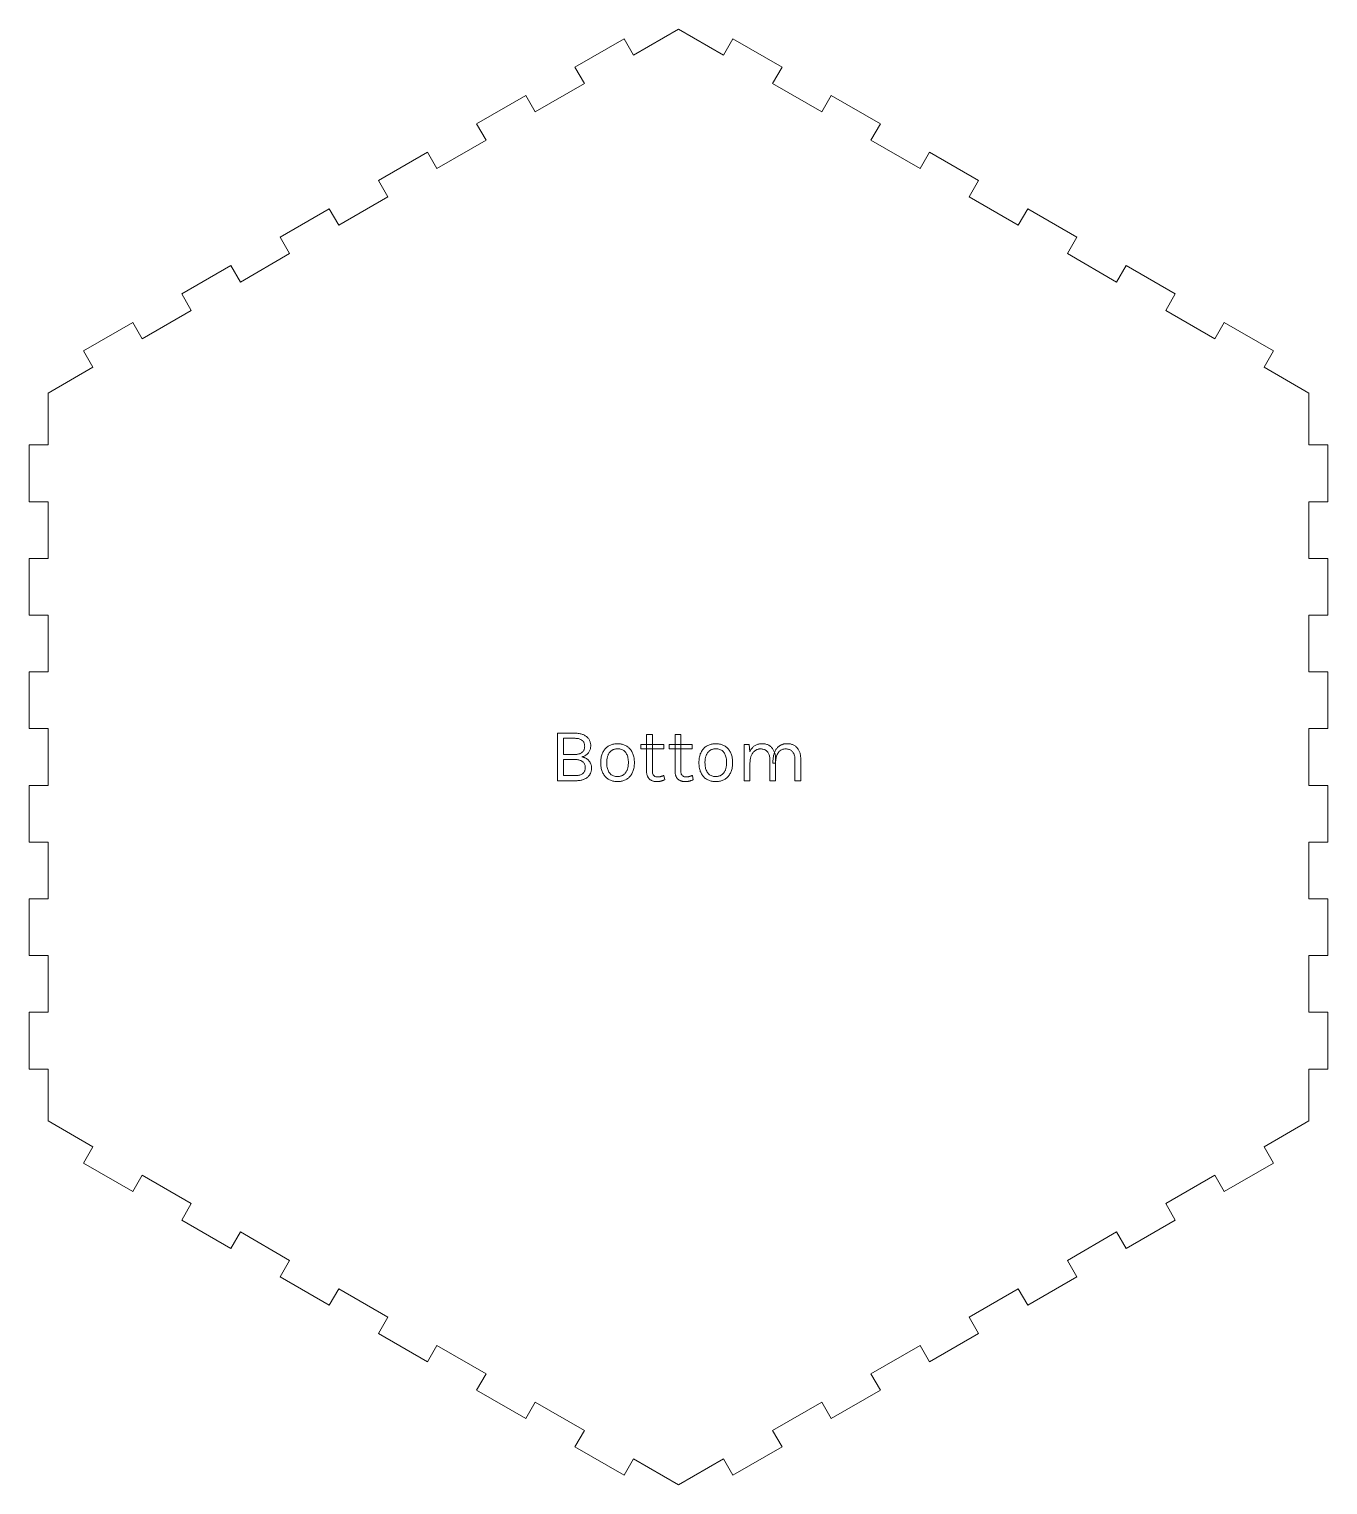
# Model space of a CAD drawing. Extents: x 3 to 334, y 3 to 234.
# Drawn here: x 3 to 209, y 3 to 233.9 of the extents above; entities that cross this region are included whole.
import ezdxf

# ---------------------------------------------------------------- set-up
doc = ezdxf.new("R2010")
doc.units = 0
doc.layers.get('0').update_dxf_attribs({"lineweight": 0})

msp = doc.modelspace()

# ---------------------------------------------------------------- linework, layer by layer
for p, q in [((106, 233.939), (98.869, 229.821)), ((113.131, 229.821), (106, 233.939)), ((97.368, 232.42), (89.574, 227.92)), ((98.869, 229.821), (97.368, 232.42)), ((114.632, 232.42), (113.131, 229.821)), ((122.426, 227.92), (114.632, 232.42)), ((89.574, 227.92), (91.074, 225.321)), ((120.926, 225.321), (122.426, 227.92)), ((91.074, 225.321), (83.28, 220.822)), ((128.72, 220.821), (120.926, 225.321)), ((81.78, 223.42), (73.985, 218.92)), ((83.28, 220.822), (81.78, 223.42)), ((130.221, 223.42), (128.72, 220.821)), ((138.015, 218.92), (130.221, 223.42)), ((73.985, 218.92), (75.486, 216.321)), ((136.514, 216.321), (138.015, 218.92)), ((75.486, 216.321), (67.691, 211.821)), ((144.309, 211.821), (136.514, 216.321)), ((66.191, 214.42), (58.397, 209.92)), ((67.691, 211.821), (66.191, 214.42)), ((145.809, 214.42), (144.309, 211.821)), ((153.603, 209.92), (145.809, 214.42)), ((58.397, 209.92), (59.897, 207.322)), ((152.103, 207.322), (153.603, 209.92)), ((59.897, 207.322), (52.103, 202.821)), ((159.897, 202.821), (152.103, 207.322)), ((50.603, 205.42), (42.809, 200.92)), ((52.103, 202.821), (50.603, 205.42)), ((161.397, 205.42), (159.897, 202.821)), ((169.191, 200.92), (161.397, 205.42)), ((42.809, 200.92), (44.309, 198.321)), ((167.691, 198.321), (169.191, 200.92)), ((35.015, 196.42), (27.221, 191.92)), ((36.515, 193.822), (35.015, 196.42)), ((44.309, 198.321), (36.515, 193.822)), ((175.485, 193.822), (167.691, 198.321)), ((176.985, 196.42), (175.485, 193.822)), ((184.78, 191.92), (176.985, 196.42)), ((27.221, 191.92), (28.721, 189.322)), ((183.28, 189.321), (184.78, 191.92)), ((19.426, 187.42), (11.632, 182.92)), ((20.926, 184.822), (19.426, 187.42)), ((28.721, 189.322), (20.926, 184.822)), ((191.074, 184.822), (183.28, 189.321)), ((192.574, 187.42), (191.074, 184.822)), ((200.368, 182.92), (192.574, 187.42)), ((11.632, 182.92), (13.132, 180.322)), ((198.868, 180.322), (200.368, 182.92)), ((13.132, 180.322), (6, 176.205)), ((206, 176.205), (198.868, 180.322)), ((6, 176.205), (6, 167.97)), ((206, 167.97), (206, 176.205)), ((6, 167.97), (3, 167.97)), ((3, 167.97), (3, 158.97)), ((209, 167.97), (206, 167.97)), ((209, 158.97), (209, 167.97)), ((3, 158.97), (6, 158.97)), ((6, 158.97), (6, 149.97)), ((206, 149.97), (206, 158.97)), ((206, 158.97), (209, 158.97)), ((6, 149.97), (3, 149.97)), ((3, 149.97), (3, 140.97)), ((209, 149.97), (206, 149.97)), ((209, 140.97), (209, 149.97)), ((3, 140.97), (6, 140.97)), ((6, 140.97), (6, 131.97)), ((206, 131.97), (206, 140.97)), ((206, 140.97), (209, 140.97)), ((6, 131.97), (3, 131.97)), ((3, 131.97), (3, 122.97)), ((209, 131.97), (206, 131.97)), ((209, 122.97), (209, 131.97)), ((3, 122.97), (6, 122.97)), ((6, 122.97), (6, 113.97)), ((206, 113.97), (206, 122.97)), ((206, 122.97), (209, 122.97)), ((86.8, 114.702), (86.8, 122.238)), ((86.8, 122.238), (89.62, 122.238)), ((89.596, 121.434), (87.736, 121.434)), ((87.736, 121.434), (87.736, 118.866)), ((89.736, 121.43), (89.596, 121.434)), ((89.596, 121.434), (89.596, 121.434)), ((89.596, 121.434), (89.596, 121.434)), ((89.62, 122.238), (89.783, 122.235)), ((89.869, 121.421), (89.736, 121.43)), ((89.783, 122.235), (89.94, 122.227)), ((89.997, 121.404), (89.869, 121.421)), ((89.94, 122.227), (90.091, 122.213)), ((90.118, 121.381), (89.997, 121.404)), ((90.091, 122.213), (90.237, 122.194)), ((90.233, 121.351), (90.118, 121.381)), ((90.342, 121.315), (90.233, 121.351)), ((90.237, 122.194), (90.377, 122.169)), ((90.444, 121.272), (90.342, 121.315)), ((90.377, 122.169), (90.512, 122.139)), ((90.541, 121.223), (90.444, 121.272)), ((90.512, 122.139), (90.641, 122.104)), ((90.631, 121.166), (90.541, 121.223)), ((90.715, 121.104), (90.631, 121.166)), ((90.641, 122.104), (90.764, 122.063)), ((90.792, 121.035), (90.715, 121.104)), ((90.764, 122.063), (90.882, 122.017)), ((90.861, 120.961), (90.792, 121.035)), ((90.922, 120.883), (90.861, 120.961)), ((90.882, 122.017), (90.994, 121.965)), ((90.974, 120.798), (90.922, 120.883)), ((91.019, 120.709), (90.974, 120.798)), ((90.994, 121.965), (91.1, 121.908)), ((91.055, 120.615), (91.019, 120.709)), ((91.084, 120.515), (91.055, 120.615)), ((91.104, 120.411), (91.084, 120.515)), ((91.1, 121.908), (91.201, 121.849)), ((91.116, 120.301), (91.104, 120.411)), ((91.12, 120.186), (91.116, 120.301)), ((91.116, 120.063), (91.12, 120.186)), ((91.12, 120.186), (91.12, 120.186)), ((91.201, 121.849), (91.297, 121.785)), ((91.297, 121.785), (91.387, 121.718)), ((91.387, 121.718), (91.471, 121.648)), ((91.471, 121.648), (91.55, 121.574)), ((91.55, 121.574), (91.623, 121.497)), ((91.623, 121.497), (91.691, 121.417)), ((91.691, 121.417), (91.753, 121.332)), ((91.753, 121.332), (91.81, 121.245)), ((91.81, 121.245), (91.861, 121.155)), ((91.861, 121.155), (91.907, 121.063)), ((91.907, 121.063), (91.948, 120.969)), ((91.948, 120.969), (91.983, 120.874)), ((91.983, 120.874), (92.013, 120.777)), ((92.013, 120.777), (92.037, 120.679)), ((92.037, 120.679), (92.056, 120.579)), ((92.056, 120.579), (92.069, 120.478)), ((92.076, 120.142), (92.066, 120.017)), ((92.069, 120.478), (92.077, 120.375)), ((92.08, 120.27), (92.076, 120.142)), ((92.077, 120.375), (92.08, 120.27)), ((92.08, 120.27), (92.08, 120.27)), ((94.618, 120.005), (94.726, 120.09)), ((94.726, 120.09), (94.839, 120.168)), ((94.839, 120.168), (94.957, 120.24)), ((94.957, 120.24), (95.079, 120.305)), ((95.079, 120.305), (95.205, 120.363)), ((95.205, 120.363), (95.334, 120.414)), ((95.334, 120.414), (95.467, 120.459)), ((95.467, 120.459), (95.603, 120.496)), ((95.603, 120.496), (95.742, 120.527)), ((95.742, 120.527), (95.885, 120.551)), ((95.885, 120.551), (96.031, 120.568)), ((96.031, 120.568), (96.181, 120.578)), ((96.181, 120.578), (96.334, 120.582)), ((96.334, 120.582), (96.334, 120.582)), ((96.334, 120.582), (96.486, 120.578)), ((96.486, 120.578), (96.635, 120.568)), ((96.635, 120.568), (96.78, 120.551)), ((96.78, 120.551), (96.922, 120.527)), ((96.922, 120.527), (97.061, 120.496)), ((97.061, 120.496), (97.196, 120.459)), ((97.196, 120.459), (97.328, 120.414)), ((97.328, 120.414), (97.457, 120.363)), ((97.457, 120.363), (97.583, 120.305)), ((97.583, 120.305), (97.705, 120.24)), ((97.705, 120.24), (97.823, 120.168)), ((97.823, 120.168), (97.936, 120.09)), ((97.936, 120.09), (98.044, 120.005)), ((100.012, 119.79), (100.012, 120.438)), ((100.012, 120.438), (103.672, 120.438)), ((100.936, 116.178), (100.936, 122.034)), ((100.936, 122.034), (101.86, 122.034)), ((101.86, 122.034), (101.86, 116.202)), ((103.672, 120.438), (103.672, 119.79)), ((104.524, 119.79), (104.524, 120.438)), ((104.524, 120.438), (108.184, 120.438)), ((105.448, 116.178), (105.448, 122.034)), ((105.448, 122.034), (106.372, 122.034)), ((106.372, 122.034), (106.372, 116.202)), ((108.184, 120.438), (108.184, 119.79)), ((110.2, 120.005), (110.308, 120.09)), ((110.308, 120.09), (110.421, 120.168)), ((110.421, 120.168), (110.539, 120.24)), ((110.539, 120.24), (110.661, 120.305)), ((110.661, 120.305), (110.787, 120.363)), ((110.787, 120.363), (110.916, 120.414)), ((110.916, 120.414), (111.049, 120.459)), ((111.049, 120.459), (111.185, 120.496)), ((111.185, 120.496), (111.324, 120.527)), ((111.324, 120.527), (111.467, 120.551)), ((111.467, 120.551), (111.613, 120.568)), ((111.613, 120.568), (111.763, 120.578)), ((111.763, 120.578), (111.916, 120.582)), ((111.916, 120.582), (111.916, 120.582)), ((111.916, 120.582), (112.068, 120.578)), ((112.068, 120.578), (112.217, 120.568)), ((112.217, 120.568), (112.362, 120.551)), ((112.362, 120.551), (112.504, 120.527)), ((112.504, 120.527), (112.643, 120.496)), ((112.643, 120.496), (112.778, 120.459)), ((112.778, 120.459), (112.91, 120.414)), ((112.91, 120.414), (113.039, 120.363)), ((113.039, 120.363), (113.165, 120.305)), ((113.165, 120.305), (113.287, 120.24)), ((113.287, 120.24), (113.405, 120.168)), ((113.405, 120.168), (113.518, 120.09)), ((113.518, 120.09), (113.626, 120.005)), ((116.398, 114.702), (116.398, 120.438)), ((116.398, 120.438), (117.202, 120.438)), ((117.202, 120.438), (117.31, 119.286)), ((117.795, 120.018), (117.882, 120.1)), ((117.882, 120.1), (117.973, 120.176)), ((117.973, 120.176), (118.069, 120.246)), ((118.069, 120.246), (118.169, 120.31)), ((118.169, 120.31), (118.272, 120.367)), ((118.272, 120.367), (118.38, 120.417)), ((118.38, 120.417), (118.491, 120.461)), ((118.491, 120.461), (118.607, 120.498)), ((118.607, 120.498), (118.726, 120.528)), ((118.726, 120.528), (118.849, 120.551)), ((118.849, 120.551), (118.976, 120.568)), ((118.976, 120.568), (119.107, 120.578)), ((119.107, 120.578), (119.242, 120.582)), ((119.242, 120.582), (119.242, 120.582)), ((119.242, 120.582), (119.376, 120.579)), ((119.376, 120.579), (119.505, 120.57)), ((119.505, 120.57), (119.631, 120.554)), ((119.631, 120.554), (119.753, 120.533)), ((119.753, 120.533), (119.871, 120.506)), ((119.871, 120.506), (119.985, 120.473)), ((119.985, 120.473), (120.096, 120.433)), ((120.096, 120.433), (120.202, 120.388)), ((120.202, 120.388), (120.304, 120.336)), ((120.304, 120.336), (120.403, 120.279)), ((120.403, 120.279), (120.497, 120.216)), ((120.497, 120.216), (120.587, 120.147)), ((120.587, 120.147), (120.673, 120.073)), ((121.758, 120.025), (121.825, 120.089)), ((121.825, 120.089), (121.895, 120.149)), ((121.895, 120.149), (121.968, 120.205)), ((121.968, 120.205), (122.043, 120.257)), ((122.043, 120.257), (122.121, 120.305)), ((122.121, 120.305), (122.201, 120.349)), ((122.201, 120.349), (122.284, 120.39)), ((122.284, 120.39), (122.369, 120.426)), ((122.369, 120.426), (122.457, 120.459)), ((122.457, 120.459), (122.546, 120.488)), ((122.546, 120.488), (122.638, 120.513)), ((122.638, 120.513), (122.733, 120.534)), ((122.733, 120.534), (122.829, 120.551)), ((122.829, 120.551), (122.928, 120.564)), ((122.928, 120.564), (123.029, 120.574)), ((123.029, 120.574), (123.132, 120.58)), ((123.132, 120.58), (123.238, 120.582)), ((123.238, 120.582), (123.238, 120.582)), ((123.238, 120.582), (123.372, 120.579)), ((123.372, 120.579), (123.501, 120.57)), ((123.501, 120.57), (123.627, 120.554)), ((123.627, 120.554), (123.749, 120.533)), ((123.749, 120.533), (123.867, 120.506)), ((123.867, 120.506), (123.981, 120.473)), ((123.981, 120.473), (124.092, 120.433)), ((124.092, 120.433), (124.198, 120.388)), ((124.198, 120.388), (124.3, 120.336)), ((124.3, 120.336), (124.399, 120.279)), ((124.399, 120.279), (124.493, 120.216)), ((124.493, 120.216), (124.583, 120.147)), ((124.583, 120.147), (124.669, 120.073)), ((87.736, 118.866), (89.584, 118.866)), ((87.736, 118.062), (87.736, 115.518)), ((89.608, 118.062), (87.736, 118.062)), ((87.736, 118.062), (87.736, 118.062)), ((89.584, 118.866), (89.722, 118.869)), ((89.763, 118.058), (89.608, 118.062)), ((89.608, 118.062), (89.608, 118.062)), ((89.722, 118.869), (89.853, 118.88)), ((89.909, 118.048), (89.763, 118.058)), ((89.853, 118.88), (89.98, 118.897)), ((90.049, 118.031), (89.909, 118.048)), ((89.98, 118.897), (90.1, 118.921)), ((90.18, 118.007), (90.049, 118.031)), ((90.1, 118.921), (90.215, 118.952)), ((90.304, 117.975), (90.18, 118.007)), ((90.215, 118.952), (90.324, 118.99)), ((90.42, 117.938), (90.304, 117.975)), ((90.324, 118.99), (90.427, 119.035)), ((90.529, 117.893), (90.42, 117.938)), ((90.427, 119.035), (90.525, 119.087)), ((90.525, 119.087), (90.617, 119.145)), ((90.629, 117.841), (90.529, 117.893)), ((90.617, 119.145), (90.703, 119.211)), ((90.723, 117.782), (90.629, 117.841)), ((90.791, 118.532), (90.652, 118.494)), ((90.652, 118.494), (90.652, 118.494)), ((90.652, 118.494), (90.743, 118.477)), ((90.703, 119.211), (90.782, 119.283)), ((90.808, 117.717), (90.723, 117.782)), ((90.743, 118.477), (90.832, 118.458)), ((90.782, 119.283), (90.853, 119.36)), ((90.923, 118.575), (90.791, 118.532)), ((90.832, 118.458), (90.919, 118.434)), ((90.853, 119.36), (90.916, 119.443)), ((90.916, 119.443), (90.97, 119.532)), ((90.919, 118.434), (91.004, 118.407)), ((91.048, 118.625), (90.923, 118.575)), ((90.97, 119.532), (91.016, 119.627)), ((91.004, 118.407), (91.086, 118.376)), ((91.016, 119.627), (91.053, 119.727)), ((91.166, 118.681), (91.048, 118.625)), ((91.053, 119.727), (91.082, 119.833)), ((91.082, 119.833), (91.103, 119.945)), ((91.086, 118.376), (91.166, 118.341)), ((91.103, 119.945), (91.116, 120.063)), ((91.277, 118.743), (91.166, 118.681)), ((91.166, 118.341), (91.244, 118.303)), ((91.244, 118.303), (91.32, 118.261)), ((91.38, 118.812), (91.277, 118.743)), ((91.32, 118.261), (91.394, 118.216)), ((91.477, 118.886), (91.38, 118.812)), ((91.394, 118.216), (91.465, 118.167)), ((91.465, 118.167), (91.534, 118.115)), ((91.566, 118.966), (91.477, 118.886)), ((91.534, 118.115), (91.599, 118.06)), ((91.648, 119.052), (91.566, 118.966)), ((91.599, 118.06), (91.662, 118.003)), ((91.723, 119.145), (91.648, 119.052)), ((91.662, 118.003), (91.721, 117.944)), ((91.721, 117.944), (91.778, 117.883)), ((91.791, 119.242), (91.723, 119.145)), ((91.778, 117.883), (91.831, 117.82)), ((91.852, 119.342), (91.791, 119.242)), ((91.831, 117.82), (91.881, 117.754)), ((91.905, 119.446), (91.852, 119.342)), ((91.951, 119.554), (91.905, 119.446)), ((91.991, 119.664), (91.951, 119.554)), ((92.023, 119.779), (91.991, 119.664)), ((92.048, 119.896), (92.023, 119.779)), ((92.066, 120.017), (92.048, 119.896)), ((93.661, 117.765), (93.672, 117.953)), ((93.672, 117.953), (93.689, 118.135)), ((93.689, 118.135), (93.714, 118.31)), ((93.714, 118.31), (93.745, 118.479)), ((93.745, 118.479), (93.783, 118.642)), ((93.783, 118.642), (93.829, 118.798)), ((93.829, 118.798), (93.881, 118.948)), ((93.881, 118.948), (93.94, 119.092)), ((93.94, 119.092), (94.006, 119.229)), ((94.006, 119.229), (94.078, 119.359)), ((94.078, 119.359), (94.155, 119.483)), ((94.155, 119.483), (94.238, 119.601)), ((94.238, 119.601), (94.325, 119.712)), ((94.325, 119.712), (94.418, 119.816)), ((94.418, 119.816), (94.515, 119.914)), ((94.515, 119.914), (94.618, 120.005)), ((94.626, 117.836), (94.62, 117.705)), ((94.636, 117.963), (94.626, 117.836)), ((94.65, 118.087), (94.636, 117.963)), ((94.668, 118.206), (94.65, 118.087)), ((94.69, 118.322), (94.668, 118.206)), ((94.716, 118.435), (94.69, 118.322)), ((94.747, 118.543), (94.716, 118.435)), ((94.781, 118.648), (94.747, 118.543)), ((94.819, 118.749), (94.781, 118.648)), ((94.861, 118.845), (94.819, 118.749)), ((94.907, 118.938), (94.861, 118.845)), ((94.956, 119.025), (94.907, 118.938)), ((95.01, 119.108), (94.956, 119.025)), ((95.067, 119.187), (95.01, 119.108)), ((95.127, 119.261), (95.067, 119.187)), ((95.192, 119.33), (95.127, 119.261)), ((95.26, 119.395), (95.192, 119.33)), ((95.331, 119.455), (95.26, 119.395)), ((95.407, 119.511), (95.331, 119.455)), ((95.486, 119.561), (95.407, 119.511)), ((95.569, 119.607), (95.486, 119.561)), ((95.655, 119.647), (95.569, 119.607)), ((95.745, 119.682), (95.655, 119.647)), ((95.838, 119.711), (95.745, 119.682)), ((95.935, 119.735), (95.838, 119.711)), ((96.036, 119.754), (95.935, 119.735)), ((96.139, 119.767), (96.036, 119.754)), ((96.247, 119.775), (96.139, 119.767)), ((96.358, 119.778), (96.247, 119.775)), ((96.522, 119.772), (96.358, 119.778)), ((96.358, 119.778), (96.358, 119.778)), ((96.677, 119.754), (96.522, 119.772)), ((96.825, 119.725), (96.677, 119.754)), ((96.964, 119.683), (96.825, 119.725)), ((97.094, 119.63), (96.964, 119.683)), ((97.217, 119.565), (97.094, 119.63)), ((97.331, 119.488), (97.217, 119.565)), ((97.437, 119.399), (97.331, 119.488)), ((97.535, 119.299), (97.437, 119.399)), ((97.624, 119.187), (97.535, 119.299)), ((97.705, 119.064), (97.624, 119.187)), ((97.777, 118.933), (97.705, 119.064)), ((97.841, 118.793), (97.777, 118.933)), ((97.897, 118.644), (97.841, 118.793)), ((97.944, 118.487), (97.897, 118.644)), ((97.982, 118.321), (97.944, 118.487)), ((98.012, 118.146), (97.982, 118.321)), ((98.033, 117.963), (98.012, 118.146)), ((98.046, 117.771), (98.033, 117.963)), ((98.044, 120.005), (98.146, 119.914)), ((98.146, 119.914), (98.243, 119.816)), ((98.243, 119.816), (98.336, 119.712)), ((98.336, 119.712), (98.423, 119.601)), ((98.423, 119.601), (98.505, 119.483)), ((98.505, 119.483), (98.581, 119.359)), ((98.581, 119.359), (98.653, 119.229)), ((98.653, 119.229), (98.719, 119.092)), ((98.719, 119.092), (98.777, 118.948)), ((98.777, 118.948), (98.829, 118.798)), ((98.829, 118.798), (98.874, 118.642)), ((98.874, 118.642), (98.912, 118.479)), ((98.912, 118.479), (98.943, 118.31)), ((98.943, 118.31), (98.967, 118.135)), ((98.967, 118.135), (98.984, 117.953)), ((98.984, 117.953), (98.995, 117.765)), ((103.672, 119.79), (100.012, 119.79)), ((103.672, 119.79), (103.672, 119.79)), ((108.184, 119.79), (104.524, 119.79)), ((108.184, 119.79), (108.184, 119.79)), ((109.243, 117.765), (109.254, 117.953)), ((109.254, 117.953), (109.271, 118.135)), ((109.271, 118.135), (109.296, 118.31)), ((109.296, 118.31), (109.327, 118.479)), ((109.327, 118.479), (109.365, 118.642)), ((109.365, 118.642), (109.411, 118.798)), ((109.411, 118.798), (109.463, 118.948)), ((109.463, 118.948), (109.522, 119.092)), ((109.522, 119.092), (109.588, 119.229)), ((109.588, 119.229), (109.66, 119.359)), ((109.66, 119.359), (109.737, 119.483)), ((109.737, 119.483), (109.82, 119.601)), ((109.82, 119.601), (109.907, 119.712)), ((109.907, 119.712), (110, 119.816)), ((110, 119.816), (110.097, 119.914)), ((110.097, 119.914), (110.2, 120.005)), ((110.208, 117.836), (110.202, 117.705)), ((110.218, 117.963), (110.208, 117.836)), ((110.232, 118.087), (110.218, 117.963)), ((110.25, 118.206), (110.232, 118.087)), ((110.272, 118.322), (110.25, 118.206)), ((110.298, 118.435), (110.272, 118.322)), ((110.329, 118.543), (110.298, 118.435)), ((110.363, 118.648), (110.329, 118.543)), ((110.401, 118.749), (110.363, 118.648)), ((110.443, 118.845), (110.401, 118.749)), ((110.489, 118.938), (110.443, 118.845)), ((110.538, 119.025), (110.489, 118.938)), ((110.592, 119.108), (110.538, 119.025)), ((110.648, 119.187), (110.592, 119.108)), ((110.709, 119.261), (110.648, 119.187)), ((110.774, 119.33), (110.709, 119.261)), ((110.842, 119.395), (110.774, 119.33)), ((110.913, 119.455), (110.842, 119.395)), ((110.989, 119.511), (110.913, 119.455)), ((111.068, 119.561), (110.989, 119.511)), ((111.151, 119.607), (111.068, 119.561)), ((111.237, 119.647), (111.151, 119.607)), ((111.327, 119.682), (111.237, 119.647)), ((111.42, 119.711), (111.327, 119.682)), ((111.517, 119.735), (111.42, 119.711)), ((111.618, 119.754), (111.517, 119.735)), ((111.721, 119.767), (111.618, 119.754)), ((111.829, 119.775), (111.721, 119.767)), ((111.94, 119.778), (111.829, 119.775)), ((112.104, 119.772), (111.94, 119.778)), ((111.94, 119.778), (111.94, 119.778)), ((112.259, 119.754), (112.104, 119.772)), ((112.407, 119.725), (112.259, 119.754)), ((112.546, 119.683), (112.407, 119.725)), ((112.677, 119.63), (112.546, 119.683)), ((112.799, 119.565), (112.677, 119.63)), ((112.913, 119.488), (112.799, 119.565)), ((113.019, 119.399), (112.913, 119.488)), ((113.117, 119.299), (113.019, 119.399)), ((113.206, 119.187), (113.117, 119.299)), ((113.287, 119.064), (113.206, 119.187)), ((113.359, 118.933), (113.287, 119.064)), ((113.423, 118.793), (113.359, 118.933)), ((113.479, 118.644), (113.423, 118.793)), ((113.525, 118.487), (113.479, 118.644)), ((113.564, 118.321), (113.525, 118.487)), ((113.594, 118.146), (113.564, 118.321)), ((113.615, 117.963), (113.594, 118.146)), ((113.628, 117.771), (113.615, 117.963)), ((113.626, 120.005), (113.728, 119.914)), ((113.728, 119.914), (113.826, 119.816)), ((113.826, 119.816), (113.918, 119.712)), ((113.918, 119.712), (114.005, 119.601)), ((114.005, 119.601), (114.087, 119.483)), ((114.087, 119.483), (114.163, 119.359)), ((114.163, 119.359), (114.235, 119.229)), ((114.235, 119.229), (114.301, 119.092)), ((114.301, 119.092), (114.359, 118.948)), ((114.359, 118.948), (114.411, 118.798)), ((114.411, 118.798), (114.456, 118.642)), ((114.456, 118.642), (114.494, 118.479)), ((114.494, 118.479), (114.525, 118.31)), ((114.525, 118.31), (114.549, 118.135)), ((114.549, 118.135), (114.566, 117.953)), ((114.566, 117.953), (114.577, 117.765)), ((117.31, 119.286), (117.366, 119.408)), ((117.352, 117.831), (117.342, 117.696)), ((117.367, 117.962), (117.352, 117.831)), ((117.366, 119.408), (117.427, 119.524)), ((117.385, 118.089), (117.367, 117.962)), ((117.407, 118.213), (117.385, 118.089)), ((117.434, 118.332), (117.407, 118.213)), ((117.427, 119.524), (117.492, 119.634)), ((117.465, 118.447), (117.434, 118.332)), ((117.499, 118.558), (117.465, 118.447)), ((117.492, 119.634), (117.561, 119.739)), ((117.538, 118.665), (117.499, 118.558)), ((117.581, 118.767), (117.538, 118.665)), ((117.561, 119.739), (117.635, 119.838)), ((117.627, 118.865), (117.581, 118.767)), ((117.676, 118.958), (117.627, 118.865)), ((117.635, 119.838), (117.713, 119.931)), ((117.729, 119.046), (117.676, 118.958)), ((117.713, 119.931), (117.795, 120.018)), ((117.785, 119.129), (117.729, 119.046)), ((117.845, 119.207), (117.785, 119.129)), ((117.909, 119.281), (117.845, 119.207)), ((117.976, 119.349), (117.909, 119.281)), ((118.046, 119.413), (117.976, 119.349)), ((118.12, 119.472), (118.046, 119.413)), ((118.197, 119.525), (118.12, 119.472)), ((118.277, 119.573), (118.197, 119.525)), ((118.359, 119.616), (118.277, 119.573)), ((118.444, 119.652), (118.359, 119.616)), ((118.532, 119.683), (118.444, 119.652)), ((118.623, 119.709), (118.532, 119.683)), ((118.717, 119.728), (118.623, 119.709)), ((118.813, 119.742), (118.717, 119.728)), ((118.912, 119.751), (118.813, 119.742)), ((119.014, 119.754), (118.912, 119.751)), ((119.147, 119.749), (119.014, 119.754)), ((119.014, 119.754), (119.014, 119.754)), ((119.274, 119.737), (119.147, 119.749)), ((119.395, 119.715), (119.274, 119.737)), ((119.511, 119.685), (119.395, 119.715)), ((119.621, 119.646), (119.511, 119.685)), ((119.725, 119.599), (119.621, 119.646)), ((119.824, 119.544), (119.725, 119.599)), ((119.916, 119.479), (119.824, 119.544)), ((120.004, 119.406), (119.916, 119.479)), ((120.085, 119.325), (120.004, 119.406)), ((120.16, 119.235), (120.085, 119.325)), ((120.226, 119.137), (120.16, 119.235)), ((120.285, 119.032), (120.226, 119.137)), ((120.337, 118.919), (120.285, 119.032)), ((120.38, 118.797), (120.337, 118.919)), ((120.415, 118.668), (120.38, 118.797)), ((120.443, 118.532), (120.415, 118.668)), ((120.462, 118.387), (120.443, 118.532)), ((120.474, 118.234), (120.462, 118.387)), ((120.478, 118.074), (120.474, 118.234)), ((120.478, 114.702), (120.478, 118.074)), ((120.673, 120.073), (120.753, 119.995)), ((120.753, 119.995), (120.83, 119.91)), ((120.83, 119.91), (120.902, 119.821)), ((120.902, 119.821), (120.969, 119.727)), ((120.969, 119.727), (121.032, 119.627)), ((120.972, 117.639), (120.976, 117.788)), ((120.976, 117.788), (120.984, 117.933)), ((120.984, 117.933), (120.994, 118.074)), ((120.994, 118.074), (121.008, 118.212)), ((121.008, 118.212), (121.025, 118.345)), ((121.025, 118.345), (121.045, 118.475)), ((121.032, 119.627), (121.09, 119.522)), ((121.045, 118.475), (121.068, 118.601)), ((121.068, 118.601), (121.094, 118.723)), ((121.09, 119.522), (121.144, 119.412)), ((121.094, 118.723), (121.123, 118.842)), ((121.123, 118.842), (121.155, 118.956)), ((121.144, 119.412), (121.193, 119.297)), ((121.155, 118.956), (121.19, 119.067)), ((121.19, 119.067), (121.227, 119.173)), ((121.193, 119.297), (121.237, 119.178)), ((121.227, 119.173), (121.268, 119.276)), ((121.237, 119.178), (121.276, 119.054)), ((121.268, 119.276), (121.311, 119.375)), ((121.276, 119.054), (121.309, 118.927)), ((121.309, 118.927), (121.338, 118.795)), ((121.311, 119.375), (121.357, 119.47)), ((121.338, 118.795), (121.361, 118.659)), ((121.357, 119.47), (121.406, 119.561)), ((121.361, 118.659), (121.379, 118.519)), ((121.379, 118.519), (121.392, 118.375)), ((121.392, 118.375), (121.399, 118.226)), ((121.399, 118.226), (121.402, 118.074)), ((121.402, 118.074), (121.402, 118.074)), ((121.402, 118.074), (121.402, 114.702)), ((121.406, 119.561), (121.458, 119.648)), ((121.419, 117.892), (121.406, 117.694)), ((121.439, 118.082), (121.419, 117.892)), ((121.468, 118.262), (121.439, 118.082)), ((121.458, 119.648), (121.513, 119.731)), ((121.505, 118.433), (121.468, 118.262)), ((121.551, 118.595), (121.505, 118.433)), ((121.513, 119.731), (121.57, 119.811)), ((121.605, 118.748), (121.551, 118.595)), ((121.57, 119.811), (121.63, 119.886)), ((121.667, 118.891), (121.605, 118.748)), ((121.63, 119.886), (121.693, 119.958)), ((121.737, 119.026), (121.667, 118.891)), ((121.693, 119.958), (121.758, 120.025)), ((121.816, 119.151), (121.737, 119.026)), ((121.902, 119.265), (121.816, 119.151)), ((121.996, 119.368), (121.902, 119.265)), ((122.097, 119.458), (121.996, 119.368)), ((122.206, 119.537), (122.097, 119.458)), ((122.322, 119.603), (122.206, 119.537)), ((122.445, 119.657), (122.322, 119.603)), ((122.575, 119.699), (122.445, 119.657)), ((122.713, 119.73), (122.575, 119.699)), ((122.858, 119.748), (122.713, 119.73)), ((123.01, 119.754), (122.858, 119.748)), ((123.14, 119.749), (123.01, 119.754)), ((123.01, 119.754), (123.01, 119.754)), ((123.265, 119.737), (123.14, 119.749)), ((123.385, 119.715), (123.265, 119.737)), ((123.499, 119.685), (123.385, 119.715)), ((123.608, 119.646), (123.499, 119.685)), ((123.711, 119.599), (123.608, 119.646)), ((123.809, 119.544), (123.711, 119.599)), ((123.901, 119.479), (123.809, 119.544)), ((123.988, 119.406), (123.901, 119.479)), ((124.069, 119.325), (123.988, 119.406)), ((124.144, 119.235), (124.069, 119.325)), ((124.21, 119.137), (124.144, 119.235)), ((124.269, 119.032), (124.21, 119.137)), ((124.321, 118.919), (124.269, 119.032)), ((124.364, 118.797), (124.321, 118.919)), ((124.399, 118.668), (124.364, 118.797)), ((124.427, 118.532), (124.399, 118.668)), ((124.446, 118.387), (124.427, 118.532)), ((124.458, 118.234), (124.446, 118.387)), ((124.462, 118.074), (124.458, 118.234)), ((124.462, 114.702), (124.462, 118.074)), ((124.669, 120.073), (124.749, 119.995)), ((124.749, 119.995), (124.826, 119.91)), ((124.826, 119.91), (124.898, 119.821)), ((124.898, 119.821), (124.965, 119.727)), ((124.965, 119.727), (125.028, 119.627)), ((125.028, 119.627), (125.086, 119.522)), ((125.086, 119.522), (125.14, 119.412)), ((125.14, 119.412), (125.189, 119.297)), ((125.189, 119.297), (125.233, 119.178)), ((125.233, 119.178), (125.272, 119.054)), ((125.272, 119.054), (125.305, 118.927)), ((125.305, 118.927), (125.334, 118.795)), ((125.334, 118.795), (125.357, 118.659)), ((125.357, 118.659), (125.375, 118.519)), ((125.375, 118.519), (125.388, 118.375)), ((125.388, 118.375), (125.395, 118.226)), ((125.395, 118.226), (125.398, 118.074)), ((125.398, 118.074), (125.398, 118.074)), ((125.398, 118.074), (125.398, 114.702)), ((87.736, 115.518), (89.608, 115.518)), ((89.608, 115.518), (89.775, 115.521)), ((89.775, 115.521), (89.932, 115.532)), ((89.932, 115.532), (90.079, 115.55)), ((90.079, 115.55), (90.217, 115.575)), ((90.217, 115.575), (90.345, 115.608)), ((90.345, 115.608), (90.464, 115.647)), ((90.464, 115.647), (90.573, 115.694)), ((90.573, 115.694), (90.672, 115.748)), ((90.672, 115.748), (90.761, 115.809)), ((90.761, 115.809), (90.841, 115.878)), ((90.886, 117.645), (90.808, 117.717)), ((90.841, 115.878), (90.912, 115.952)), ((90.955, 117.57), (90.886, 117.645)), ((90.912, 115.952), (90.976, 116.03)), ((91.016, 117.489), (90.955, 117.57)), ((90.976, 116.03), (91.032, 116.112)), ((91.069, 117.405), (91.016, 117.489)), ((91.032, 116.112), (91.081, 116.198)), ((91.114, 117.315), (91.069, 117.405)), ((91.081, 116.198), (91.122, 116.289)), ((91.151, 117.222), (91.114, 117.315)), ((91.122, 116.289), (91.156, 116.383)), ((91.179, 117.123), (91.151, 117.222)), ((91.156, 116.383), (91.182, 116.482)), ((91.2, 117.021), (91.179, 117.123)), ((91.182, 116.482), (91.201, 116.584)), ((91.212, 116.913), (91.2, 117.021)), ((91.201, 116.584), (91.212, 116.691)), ((91.216, 116.802), (91.212, 116.913)), ((91.212, 116.691), (91.216, 116.802)), ((91.216, 116.802), (91.216, 116.802)), ((91.819, 115.527), (91.767, 115.464)), ((91.867, 115.59), (91.819, 115.527)), ((91.911, 115.656), (91.867, 115.59)), ((91.881, 117.754), (91.929, 117.686)), ((91.952, 115.722), (91.911, 115.656)), ((91.929, 117.686), (91.973, 117.615)), ((91.99, 115.791), (91.952, 115.722)), ((91.973, 117.615), (92.014, 117.543)), ((92.025, 115.86), (91.99, 115.791)), ((92.014, 117.543), (92.052, 117.468)), ((92.055, 115.931), (92.025, 115.86)), ((92.052, 117.468), (92.085, 117.393)), ((92.083, 116.004), (92.055, 115.931)), ((92.108, 116.077), (92.083, 116.004)), ((92.085, 117.393), (92.115, 117.317)), ((92.129, 116.151), (92.108, 116.077)), ((92.115, 117.317), (92.141, 117.239)), ((92.149, 116.225), (92.129, 116.151)), ((92.141, 117.239), (92.162, 117.161)), ((92.166, 116.299), (92.149, 116.225)), ((92.162, 117.161), (92.18, 117.082)), ((92.18, 116.374), (92.166, 116.299)), ((92.18, 117.082), (92.194, 117.001)), ((92.191, 116.449), (92.18, 116.374)), ((92.2, 116.525), (92.191, 116.449)), ((92.194, 117.001), (92.204, 116.92)), ((92.207, 116.601), (92.2, 116.525)), ((92.204, 116.92), (92.21, 116.837)), ((92.211, 116.677), (92.207, 116.601)), ((92.21, 116.837), (92.212, 116.754)), ((92.212, 116.754), (92.211, 116.677)), ((92.212, 116.754), (92.212, 116.754)), ((93.658, 117.57), (93.661, 117.765)), ((93.661, 117.376), (93.658, 117.57)), ((93.658, 117.57), (93.658, 117.57)), ((93.672, 117.189), (93.661, 117.376)), ((93.689, 117.007), (93.672, 117.189)), ((93.714, 116.832), (93.689, 117.007)), ((93.745, 116.664), (93.714, 116.832)), ((93.783, 116.501), (93.745, 116.664)), ((93.829, 116.345), (93.783, 116.501)), ((93.881, 116.195), (93.829, 116.345)), ((93.94, 116.051), (93.881, 116.195)), ((94.006, 115.914), (93.94, 116.051)), ((94.078, 115.783), (94.006, 115.914)), ((94.155, 115.658), (94.078, 115.783)), ((94.238, 115.54), (94.155, 115.658)), ((94.325, 115.429), (94.238, 115.54)), ((94.62, 117.705), (94.618, 117.57)), ((94.618, 117.57), (94.618, 117.57)), ((94.618, 117.57), (94.622, 117.371)), ((94.622, 117.371), (94.635, 117.181)), ((94.635, 117.181), (94.657, 116.999)), ((94.657, 116.999), (94.687, 116.826)), ((94.687, 116.826), (94.725, 116.661)), ((94.725, 116.661), (94.772, 116.505)), ((94.772, 116.505), (94.828, 116.357)), ((94.828, 116.357), (94.893, 116.218)), ((94.893, 116.218), (94.965, 116.087)), ((94.965, 116.087), (95.047, 115.965)), ((95.047, 115.965), (95.137, 115.852)), ((95.137, 115.852), (95.235, 115.752)), ((95.235, 115.752), (95.341, 115.663)), ((95.341, 115.663), (95.455, 115.586)), ((95.455, 115.586), (95.577, 115.521)), ((95.577, 115.521), (95.708, 115.468)), ((96.826, 115.44), (96.919, 115.47)), ((96.919, 115.47), (97.009, 115.505)), ((97.009, 115.505), (97.095, 115.545)), ((97.095, 115.545), (97.178, 115.59)), ((97.178, 115.59), (97.258, 115.641)), ((97.258, 115.641), (97.334, 115.696)), ((97.334, 115.696), (97.406, 115.757)), ((97.406, 115.757), (97.475, 115.821)), ((97.475, 115.821), (97.54, 115.89)), ((97.54, 115.89), (97.601, 115.964)), ((97.601, 115.964), (97.658, 116.042)), ((97.658, 116.042), (97.711, 116.125)), ((97.711, 116.125), (97.761, 116.212)), ((97.761, 116.212), (97.807, 116.304)), ((97.807, 116.304), (97.849, 116.4)), ((97.849, 116.4), (97.887, 116.5)), ((97.887, 116.5), (97.921, 116.604)), ((97.921, 116.604), (97.952, 116.712)), ((97.952, 116.712), (97.978, 116.823)), ((97.978, 116.823), (98, 116.938)), ((98, 116.938), (98.018, 117.057)), ((98.018, 117.057), (98.032, 117.18)), ((98.032, 117.18), (98.042, 117.306)), ((98.042, 117.306), (98.048, 117.436)), ((98.05, 117.57), (98.046, 117.771)), ((98.048, 117.436), (98.05, 117.57)), ((98.05, 117.57), (98.05, 117.57)), ((98.423, 115.54), (98.336, 115.429)), ((98.505, 115.658), (98.423, 115.54)), ((98.581, 115.783), (98.505, 115.658)), ((98.653, 115.914), (98.581, 115.783)), ((98.719, 116.051), (98.653, 115.914)), ((98.777, 116.195), (98.719, 116.051)), ((98.829, 116.345), (98.777, 116.195)), ((98.874, 116.501), (98.829, 116.345)), ((98.912, 116.664), (98.874, 116.501)), ((98.943, 116.832), (98.912, 116.664)), ((98.967, 117.007), (98.943, 116.832)), ((98.984, 117.189), (98.967, 117.007)), ((98.995, 117.376), (98.984, 117.189)), ((98.995, 117.765), (98.998, 117.57)), ((98.998, 117.57), (98.995, 117.376)), ((98.998, 117.57), (98.998, 117.57)), ((100.938, 116.072), (100.936, 116.178)), ((100.936, 116.178), (100.936, 116.178)), ((100.945, 115.969), (100.938, 116.072)), ((100.955, 115.87), (100.945, 115.969)), ((100.971, 115.775), (100.955, 115.87)), ((100.99, 115.683), (100.971, 115.775)), ((101.014, 115.595), (100.99, 115.683)), ((101.042, 115.51), (101.014, 115.595)), ((101.074, 115.429), (101.042, 115.51)), ((101.86, 116.202), (101.868, 116.033)), ((101.868, 116.033), (101.893, 115.882)), ((101.893, 115.882), (101.935, 115.749)), ((101.935, 115.749), (101.992, 115.633)), ((101.992, 115.633), (102.067, 115.536)), ((102.067, 115.536), (102.158, 115.456)), ((103.463, 115.452), (103.516, 115.47)), ((103.516, 115.47), (103.571, 115.489)), ((103.571, 115.489), (103.627, 115.509)), ((103.627, 115.509), (103.684, 115.53)), ((103.684, 115.53), (103.684, 115.53)), ((103.684, 115.53), (103.816, 114.858)), ((105.45, 116.072), (105.448, 116.178)), ((105.448, 116.178), (105.448, 116.178)), ((105.457, 115.969), (105.45, 116.072)), ((105.467, 115.87), (105.457, 115.969)), ((105.483, 115.775), (105.467, 115.87)), ((105.502, 115.683), (105.483, 115.775)), ((105.526, 115.595), (105.502, 115.683)), ((105.554, 115.51), (105.526, 115.595)), ((105.586, 115.429), (105.554, 115.51)), ((106.372, 116.202), (106.38, 116.033)), ((106.38, 116.033), (106.405, 115.882)), ((106.405, 115.882), (106.447, 115.749)), ((106.447, 115.749), (106.504, 115.633)), ((106.504, 115.633), (106.579, 115.536)), ((106.579, 115.536), (106.67, 115.456)), ((107.975, 115.452), (108.028, 115.47)), ((108.028, 115.47), (108.083, 115.489)), ((108.083, 115.489), (108.139, 115.509)), ((108.139, 115.509), (108.196, 115.53)), ((108.196, 115.53), (108.196, 115.53)), ((108.196, 115.53), (108.328, 114.858)), ((109.24, 117.57), (109.243, 117.765)), ((109.243, 117.376), (109.24, 117.57)), ((109.24, 117.57), (109.24, 117.57)), ((109.254, 117.189), (109.243, 117.376)), ((109.271, 117.007), (109.254, 117.189)), ((109.296, 116.832), (109.271, 117.007)), ((109.327, 116.664), (109.296, 116.832)), ((109.365, 116.501), (109.327, 116.664)), ((109.411, 116.345), (109.365, 116.501)), ((109.463, 116.195), (109.411, 116.345)), ((109.522, 116.051), (109.463, 116.195)), ((109.588, 115.914), (109.522, 116.051)), ((109.66, 115.783), (109.588, 115.914)), ((109.737, 115.658), (109.66, 115.783)), ((109.82, 115.54), (109.737, 115.658)), ((109.907, 115.429), (109.82, 115.54)), ((110.202, 117.705), (110.2, 117.57)), ((110.2, 117.57), (110.2, 117.57)), ((110.2, 117.57), (110.204, 117.371)), ((110.204, 117.371), (110.217, 117.181)), ((110.217, 117.181), (110.239, 116.999)), ((110.239, 116.999), (110.269, 116.826)), ((110.269, 116.826), (110.307, 116.661)), ((110.307, 116.661), (110.354, 116.505)), ((110.354, 116.505), (110.41, 116.357)), ((110.41, 116.357), (110.475, 116.218)), ((110.475, 116.218), (110.547, 116.087)), ((110.547, 116.087), (110.629, 115.965)), ((110.629, 115.965), (110.719, 115.852)), ((110.719, 115.852), (110.817, 115.752)), ((110.817, 115.752), (110.923, 115.663)), ((110.923, 115.663), (111.037, 115.586)), ((111.037, 115.586), (111.159, 115.521)), ((111.159, 115.521), (111.29, 115.468)), ((112.408, 115.44), (112.501, 115.47)), ((112.501, 115.47), (112.591, 115.505)), ((112.591, 115.505), (112.677, 115.545)), ((112.677, 115.545), (112.76, 115.59)), ((112.76, 115.59), (112.84, 115.641)), ((112.84, 115.641), (112.916, 115.696)), ((112.916, 115.696), (112.988, 115.757)), ((112.988, 115.757), (113.057, 115.821)), ((113.057, 115.821), (113.122, 115.89)), ((113.122, 115.89), (113.183, 115.964)), ((113.183, 115.964), (113.24, 116.042)), ((113.24, 116.042), (113.293, 116.125)), ((113.293, 116.125), (113.343, 116.212)), ((113.343, 116.212), (113.389, 116.304)), ((113.389, 116.304), (113.431, 116.4)), ((113.431, 116.4), (113.469, 116.5)), ((113.469, 116.5), (113.503, 116.604)), ((113.503, 116.604), (113.534, 116.712)), ((113.534, 116.712), (113.56, 116.823)), ((113.56, 116.823), (113.582, 116.938)), ((113.582, 116.938), (113.6, 117.057)), ((113.6, 117.057), (113.614, 117.18)), ((113.614, 117.18), (113.624, 117.306)), ((113.624, 117.306), (113.63, 117.436)), ((113.632, 117.57), (113.628, 117.771)), ((113.63, 117.436), (113.632, 117.57)), ((113.632, 117.57), (113.632, 117.57)), ((114.005, 115.54), (113.918, 115.429)), ((114.087, 115.658), (114.005, 115.54)), ((114.163, 115.783), (114.087, 115.658)), ((114.235, 115.914), (114.163, 115.783)), ((114.301, 116.051), (114.235, 115.914)), ((114.359, 116.195), (114.301, 116.051)), ((114.411, 116.345), (114.359, 116.195)), ((114.456, 116.501), (114.411, 116.345)), ((114.494, 116.664), (114.456, 116.501)), ((114.525, 116.832), (114.494, 116.664)), ((114.549, 117.007), (114.525, 116.832)), ((114.566, 117.189), (114.549, 117.007)), ((114.577, 117.376), (114.566, 117.189)), ((114.577, 117.765), (114.58, 117.57)), ((114.58, 117.57), (114.577, 117.376)), ((114.58, 117.57), (114.58, 117.57)), ((117.336, 117.557), (117.334, 117.414)), ((117.334, 117.414), (117.334, 117.414)), ((117.334, 117.414), (117.334, 114.702)), ((117.342, 117.696), (117.336, 117.557)), ((120.97, 117.486), (120.972, 117.639)), ((121.402, 117.486), (120.97, 117.486)), ((121.406, 117.694), (121.402, 117.486)), ((121.402, 117.486), (121.402, 117.486)), ((6, 113.97), (3, 113.97)), ((3, 113.97), (3, 104.97)), ((89.62, 114.702), (86.8, 114.702)), ((89.765, 114.703), (89.62, 114.702)), ((89.62, 114.702), (89.62, 114.702)), ((89.62, 114.702), (89.62, 114.702)), ((89.906, 114.709), (89.765, 114.703)), ((90.041, 114.717), (89.906, 114.709)), ((90.172, 114.73), (90.041, 114.717)), ((90.298, 114.745), (90.172, 114.73)), ((90.419, 114.764), (90.298, 114.745)), ((90.536, 114.787), (90.419, 114.764)), ((90.647, 114.813), (90.536, 114.787)), ((90.754, 114.843), (90.647, 114.813)), ((90.856, 114.876), (90.754, 114.843)), ((90.954, 114.912), (90.856, 114.876)), ((91.047, 114.95), (90.954, 114.912)), ((91.137, 114.991), (91.047, 114.95)), ((91.223, 115.034), (91.137, 114.991)), ((91.305, 115.08), (91.223, 115.034)), ((91.382, 115.128), (91.305, 115.08)), ((91.456, 115.178), (91.382, 115.128)), ((91.526, 115.231), (91.456, 115.178)), ((91.592, 115.286), (91.526, 115.231)), ((91.654, 115.344), (91.592, 115.286)), ((91.712, 115.403), (91.654, 115.344)), ((91.767, 115.464), (91.712, 115.403)), ((94.418, 115.324), (94.325, 115.429)), ((94.515, 115.226), (94.418, 115.324)), ((94.618, 115.135), (94.515, 115.226)), ((94.726, 115.05), (94.618, 115.135)), ((94.839, 114.971), (94.726, 115.05)), ((94.957, 114.9), (94.839, 114.971)), ((95.079, 114.835), (94.957, 114.9)), ((95.205, 114.777), (95.079, 114.835)), ((95.334, 114.725), (95.205, 114.777)), ((95.467, 114.681), (95.334, 114.725)), ((95.603, 114.643), (95.467, 114.681)), ((95.742, 114.612), (95.603, 114.643)), ((95.708, 115.468), (95.846, 115.427)), ((95.885, 114.589), (95.742, 114.612)), ((95.846, 115.427), (95.993, 115.397)), ((96.031, 114.571), (95.885, 114.589)), ((95.993, 115.397), (96.147, 115.38)), ((96.181, 114.561), (96.031, 114.571)), ((96.147, 115.38), (96.31, 115.374)), ((96.334, 114.558), (96.181, 114.561)), ((96.31, 115.374), (96.42, 115.376)), ((96.31, 115.374), (96.31, 115.374)), ((96.31, 115.374), (96.31, 115.374)), ((96.486, 114.561), (96.334, 114.558)), ((96.334, 114.558), (96.334, 114.558)), ((96.334, 114.558), (96.334, 114.558)), ((96.42, 115.376), (96.526, 115.384)), ((96.635, 114.571), (96.486, 114.561)), ((96.526, 115.384), (96.63, 115.398)), ((96.63, 115.398), (96.73, 115.416)), ((96.78, 114.589), (96.635, 114.571)), ((96.73, 115.416), (96.826, 115.44)), ((96.922, 114.612), (96.78, 114.589)), ((97.061, 114.643), (96.922, 114.612)), ((97.196, 114.681), (97.061, 114.643)), ((97.328, 114.725), (97.196, 114.681)), ((97.457, 114.777), (97.328, 114.725)), ((97.583, 114.835), (97.457, 114.777)), ((97.705, 114.9), (97.583, 114.835)), ((97.823, 114.971), (97.705, 114.9)), ((97.936, 115.05), (97.823, 114.971)), ((98.044, 115.135), (97.936, 115.05)), ((98.146, 115.226), (98.044, 115.135)), ((98.243, 115.324), (98.146, 115.226)), ((98.336, 115.429), (98.243, 115.324)), ((101.111, 115.352), (101.074, 115.429)), ((101.152, 115.278), (101.111, 115.352)), ((101.197, 115.208), (101.152, 115.278)), ((101.245, 115.141), (101.197, 115.208)), ((101.296, 115.078), (101.245, 115.141)), ((101.35, 115.019), (101.296, 115.078)), ((101.407, 114.963), (101.35, 115.019)), ((101.467, 114.911), (101.407, 114.963)), ((101.531, 114.862), (101.467, 114.911)), ((101.597, 114.817), (101.531, 114.862)), ((101.667, 114.776), (101.597, 114.817)), ((101.74, 114.738), (101.667, 114.776)), ((101.815, 114.704), (101.74, 114.738)), ((101.893, 114.673), (101.815, 114.704)), ((101.972, 114.646), (101.893, 114.673)), ((102.053, 114.623), (101.972, 114.646)), ((102.136, 114.603), (102.053, 114.623)), ((102.221, 114.587), (102.136, 114.603)), ((102.158, 115.456), (102.266, 115.394)), ((102.308, 114.574), (102.221, 114.587)), ((102.266, 115.394), (102.39, 115.349)), ((102.397, 114.565), (102.308, 114.574)), ((102.39, 115.349), (102.531, 115.323)), ((102.487, 114.56), (102.397, 114.565)), ((102.58, 114.558), (102.487, 114.56)), ((102.531, 115.323), (102.688, 115.314)), ((102.645, 114.559), (102.58, 114.558)), ((102.58, 114.558), (102.58, 114.558)), ((102.58, 114.558), (102.58, 114.558)), ((102.709, 114.561), (102.645, 114.559)), ((102.688, 115.314), (102.688, 115.314)), ((102.688, 115.314), (102.737, 115.314)), ((102.773, 114.565), (102.709, 114.561)), ((102.737, 115.314), (102.786, 115.316)), ((102.836, 114.571), (102.773, 114.565)), ((102.786, 115.316), (102.834, 115.319)), ((102.834, 115.319), (102.882, 115.322)), ((102.899, 114.579), (102.836, 114.571)), ((102.882, 115.322), (102.93, 115.327)), ((102.961, 114.588), (102.899, 114.579)), ((102.93, 115.327), (102.978, 115.333)), ((103.023, 114.599), (102.961, 114.588)), ((102.978, 115.333), (103.025, 115.34)), ((103.085, 114.611), (103.023, 114.599)), ((103.025, 115.34), (103.072, 115.348)), ((103.072, 115.348), (103.119, 115.357)), ((103.146, 114.626), (103.085, 114.611)), ((103.119, 115.357), (103.165, 115.368)), ((103.207, 114.642), (103.146, 114.626)), ((103.165, 115.368), (103.212, 115.379)), ((103.268, 114.659), (103.207, 114.642)), ((103.212, 115.379), (103.26, 115.391)), ((103.26, 115.391), (103.309, 115.405)), ((103.328, 114.677), (103.268, 114.659)), ((103.309, 115.405), (103.359, 115.42)), ((103.389, 114.696), (103.328, 114.677)), ((103.359, 115.42), (103.41, 115.435)), ((103.45, 114.717), (103.389, 114.696)), ((103.41, 115.435), (103.463, 115.452)), ((103.511, 114.738), (103.45, 114.717)), ((103.572, 114.76), (103.511, 114.738)), ((103.633, 114.783), (103.572, 114.76)), ((103.694, 114.807), (103.633, 114.783)), ((103.755, 114.832), (103.694, 114.807)), ((103.816, 114.858), (103.755, 114.832)), ((105.623, 115.352), (105.586, 115.429)), ((105.664, 115.278), (105.623, 115.352)), ((105.709, 115.208), (105.664, 115.278)), ((105.757, 115.141), (105.709, 115.208)), ((105.808, 115.078), (105.757, 115.141)), ((105.862, 115.019), (105.808, 115.078)), ((105.919, 114.963), (105.862, 115.019)), ((105.979, 114.911), (105.919, 114.963)), ((106.043, 114.862), (105.979, 114.911)), ((106.109, 114.817), (106.043, 114.862)), ((106.179, 114.776), (106.109, 114.817)), ((106.252, 114.738), (106.179, 114.776)), ((106.327, 114.704), (106.252, 114.738)), ((106.405, 114.673), (106.327, 114.704)), ((106.484, 114.646), (106.405, 114.673)), ((106.565, 114.623), (106.484, 114.646)), ((106.648, 114.603), (106.565, 114.623)), ((106.733, 114.587), (106.648, 114.603)), ((106.67, 115.456), (106.778, 115.394)), ((106.82, 114.574), (106.733, 114.587)), ((106.778, 115.394), (106.902, 115.349)), ((106.909, 114.565), (106.82, 114.574)), ((106.902, 115.349), (107.043, 115.323)), ((106.999, 114.56), (106.909, 114.565)), ((107.092, 114.558), (106.999, 114.56)), ((107.043, 115.323), (107.2, 115.314)), ((107.157, 114.559), (107.092, 114.558)), ((107.092, 114.558), (107.092, 114.558)), ((107.092, 114.558), (107.092, 114.558)), ((107.221, 114.561), (107.157, 114.559)), ((107.2, 115.314), (107.2, 115.314)), ((107.2, 115.314), (107.249, 115.314)), ((107.285, 114.565), (107.221, 114.561)), ((107.249, 115.314), (107.298, 115.316)), ((107.348, 114.571), (107.285, 114.565)), ((107.298, 115.316), (107.346, 115.319)), ((107.346, 115.319), (107.394, 115.322)), ((107.411, 114.579), (107.348, 114.571)), ((107.394, 115.322), (107.442, 115.327)), ((107.473, 114.588), (107.411, 114.579)), ((107.442, 115.327), (107.49, 115.333)), ((107.535, 114.599), (107.473, 114.588)), ((107.49, 115.333), (107.537, 115.34)), ((107.597, 114.611), (107.535, 114.599)), ((107.537, 115.34), (107.584, 115.348)), ((107.584, 115.348), (107.631, 115.357)), ((107.658, 114.626), (107.597, 114.611)), ((107.631, 115.357), (107.677, 115.368)), ((107.719, 114.642), (107.658, 114.626)), ((107.677, 115.368), (107.724, 115.379)), ((107.78, 114.659), (107.719, 114.642)), ((107.724, 115.379), (107.772, 115.391)), ((107.772, 115.391), (107.821, 115.405)), ((107.84, 114.677), (107.78, 114.659)), ((107.821, 115.405), (107.871, 115.42)), ((107.901, 114.696), (107.84, 114.677)), ((107.871, 115.42), (107.922, 115.435)), ((107.962, 114.717), (107.901, 114.696)), ((107.922, 115.435), (107.975, 115.452)), ((108.023, 114.738), (107.962, 114.717)), ((108.084, 114.76), (108.023, 114.738)), ((108.145, 114.783), (108.084, 114.76)), ((108.206, 114.807), (108.145, 114.783)), ((108.267, 114.832), (108.206, 114.807)), ((108.328, 114.858), (108.267, 114.832)), ((110, 115.324), (109.907, 115.429)), ((110.097, 115.226), (110, 115.324)), ((110.2, 115.135), (110.097, 115.226)), ((110.308, 115.05), (110.2, 115.135)), ((110.421, 114.971), (110.308, 115.05)), ((110.539, 114.9), (110.421, 114.971)), ((110.661, 114.835), (110.539, 114.9)), ((110.787, 114.777), (110.661, 114.835)), ((110.916, 114.725), (110.787, 114.777)), ((111.049, 114.681), (110.916, 114.725)), ((111.185, 114.643), (111.049, 114.681)), ((111.324, 114.612), (111.185, 114.643)), ((111.29, 115.468), (111.428, 115.427)), ((111.467, 114.589), (111.324, 114.612)), ((111.428, 115.427), (111.575, 115.397)), ((111.613, 114.571), (111.467, 114.589)), ((111.575, 115.397), (111.729, 115.38)), ((111.763, 114.561), (111.613, 114.571)), ((111.729, 115.38), (111.892, 115.374)), ((111.916, 114.558), (111.763, 114.561)), ((111.892, 115.374), (112.002, 115.376)), ((111.892, 115.374), (111.892, 115.374)), ((111.892, 115.374), (111.892, 115.374)), ((112.068, 114.561), (111.916, 114.558)), ((111.916, 114.558), (111.916, 114.558)), ((111.916, 114.558), (111.916, 114.558)), ((112.002, 115.376), (112.108, 115.384)), ((112.217, 114.571), (112.068, 114.561)), ((112.108, 115.384), (112.212, 115.398)), ((112.212, 115.398), (112.312, 115.416)), ((112.362, 114.589), (112.217, 114.571)), ((112.312, 115.416), (112.408, 115.44)), ((112.504, 114.612), (112.362, 114.589)), ((112.643, 114.643), (112.504, 114.612)), ((112.778, 114.681), (112.643, 114.643)), ((112.91, 114.725), (112.778, 114.681)), ((113.039, 114.777), (112.91, 114.725)), ((113.165, 114.835), (113.039, 114.777)), ((113.287, 114.9), (113.165, 114.835)), ((113.405, 114.971), (113.287, 114.9)), ((113.518, 115.05), (113.405, 114.971)), ((113.626, 115.135), (113.518, 115.05)), ((113.728, 115.226), (113.626, 115.135)), ((113.826, 115.324), (113.728, 115.226)), ((113.918, 115.429), (113.826, 115.324)), ((117.334, 114.702), (116.398, 114.702)), ((117.334, 114.702), (117.334, 114.702)), ((121.402, 114.702), (120.478, 114.702)), ((125.398, 114.702), (124.462, 114.702)), ((125.398, 114.702), (125.398, 114.702)), ((209, 113.97), (206, 113.97)), ((209, 104.97), (209, 113.97)), ((3, 104.97), (6, 104.97)), ((6, 104.97), (6, 95.97)), ((206, 95.97), (206, 104.97)), ((206, 104.97), (209, 104.97)), ((6, 95.97), (3, 95.97)), ((3, 95.97), (3, 86.97)), ((209, 95.97), (206, 95.97)), ((209, 86.97), (209, 95.97)), ((3, 86.97), (6, 86.97)), ((6, 86.97), (6, 77.97)), ((206, 77.97), (206, 86.97)), ((206, 86.97), (209, 86.97)), ((6, 77.97), (3, 77.97)), ((3, 77.97), (3, 68.97)), ((209, 77.97), (206, 77.97)), ((209, 68.97), (209, 77.97)), ((3, 68.97), (6, 68.97)), ((6, 68.97), (6, 60.734)), ((206, 60.734), (206, 68.97)), ((206, 68.97), (209, 68.97)), ((6, 60.734), (13.132, 56.617)), ((198.868, 56.617), (206, 60.734)), ((13.132, 56.617), (11.632, 54.02)), ((200.368, 54.02), (198.868, 56.617)), ((11.632, 54.02), (19.426, 49.52)), ((192.574, 49.52), (200.368, 54.02)), ((19.426, 49.52), (20.926, 52.117)), ((20.926, 52.117), (28.72, 47.618)), ((183.279, 47.617), (191.074, 52.117)), ((191.074, 52.117), (192.574, 49.52)), ((28.72, 47.618), (27.22, 45.02)), ((184.779, 45.02), (183.279, 47.617)), ((27.22, 45.02), (35.015, 40.52)), ((176.985, 40.52), (184.779, 45.02)), ((35.015, 40.52), (36.515, 43.117)), ((36.515, 43.117), (44.309, 38.618)), ((167.691, 38.618), (175.485, 43.117)), ((175.485, 43.117), (176.985, 40.52)), ((44.309, 38.618), (42.809, 36.02)), ((169.191, 36.02), (167.691, 38.618)), ((42.809, 36.02), (50.603, 31.52)), ((161.397, 31.52), (169.191, 36.02)), ((50.603, 31.52), (52.103, 34.118)), ((52.103, 34.118), (59.897, 29.617)), ((152.103, 29.617), (159.897, 34.118)), ((159.897, 34.118), (161.397, 31.52)), ((59.897, 29.617), (58.397, 27.02)), ((153.603, 27.02), (152.103, 29.617)), ((58.397, 27.02), (66.191, 22.52)), ((145.809, 22.52), (153.603, 27.02)), ((66.191, 22.52), (67.691, 25.118)), ((67.691, 25.118), (75.486, 20.618)), ((136.514, 20.618), (144.309, 25.118)), ((144.309, 25.118), (145.809, 22.52)), ((75.486, 20.618), (73.985, 18.02)), ((138.015, 18.02), (136.514, 20.618)), ((73.985, 18.02), (81.779, 13.52)), ((130.22, 13.52), (138.015, 18.02)), ((81.779, 13.52), (83.28, 16.118)), ((83.28, 16.118), (91.074, 11.618)), ((120.926, 11.618), (128.72, 16.117)), ((128.72, 16.117), (130.22, 13.52)), ((91.074, 11.618), (89.574, 9.02)), ((122.426, 9.02), (120.926, 11.618)), ((89.574, 9.02), (97.368, 4.52)), ((97.368, 4.52), (98.869, 7.118)), ((98.869, 7.118), (106, 3)), ((106, 3), (113.131, 7.118)), ((113.131, 7.118), (114.632, 4.52)), ((114.632, 4.52), (122.426, 9.02))]:
    msp.add_line(p, q)

doc.saveas('drawing.dxf')
